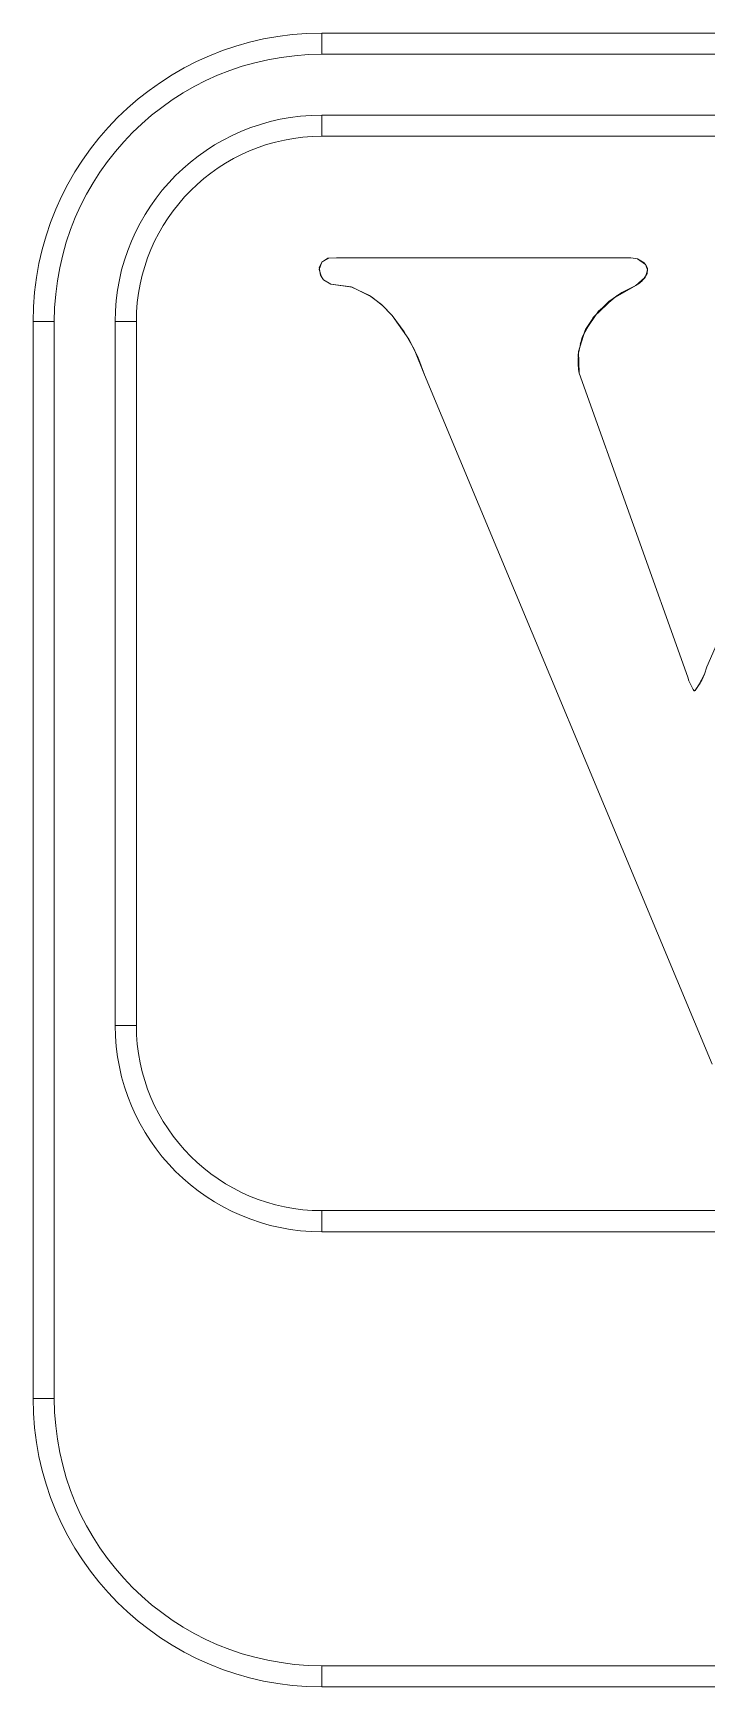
# Model space of a CAD drawing. Header units: millimetres. Extents: x 27602 to 523849, y 322139 to 568360.
# Drawn here: x 164663 to 165278, y 496682 to 498194 of the extents above; entities that cross this region are included whole.
import ezdxf

# ---------------------------------------------------------------- set-up
doc = ezdxf.new("R2010")
doc.units = ezdxf.units.MM

msp = doc.modelspace()

# ---------------------------------------------------------------- linework, layer by layer
at = {"color": 7, "lineweight": 13, "ltscale": 0.000399988}
for p, q in [((164926.6, 498194.1), (164926.6, 498174.7)), ((164926.6, 498194.1), (164926.6, 498174.7)), ((164926.6, 498099.7), (164926.6, 498119.1)), ((164926.6, 498099.7), (164926.6, 498119.1))]:
    msp.add_line(p, q, dxfattribs=at)
at = {"color": 7, "lineweight": 13, "ltscale": 0.03937}
for p, q in [((164926.6, 498194.1), (168029.1, 498194.1)), ((164926.6, 498194.1), (168029.1, 498194.1)), ((164926.6, 498194.1), (168029.1, 498194.1)), ((164926.6, 498174.7), (168029.1, 498174.7)), ((164926.6, 498174.7), (168029.1, 498174.7)), ((168029.1, 498119.1), (164926.6, 498119.1)), ((168029.1, 498119.1), (164926.6, 498119.1)), ((168029.1, 498099.7), (164926.6, 498099.7)), ((168029.1, 498099.7), (164926.6, 498099.7)), ((164662.8, 497930.3), (164662.8, 496945.4)), ((164662.8, 497930.3), (164662.8, 496945.4)), ((164682.2, 497930.3), (164682.2, 496945.4)), ((164682.2, 497930.3), (164682.2, 496945.4)), ((164926.6, 497117.2), (168029.1, 497117.2)), ((164926.6, 497117.2), (168029.1, 497117.2)), ((168029.1, 497117.2), (164926.6, 497117.2)), ((164926.6, 497097.8), (168029.1, 497097.8)), ((164926.6, 497097.8), (168029.1, 497097.8)), ((168029.1, 496701), (164926.6, 496701)), ((168029.1, 496701), (164926.6, 496701)), ((164926.6, 496681.6), (168029.1, 496681.6)), ((164926.6, 496681.6), (168029.1, 496681.6))]:
    msp.add_line(p, q, dxfattribs=at)
at = {"color": 7, "lineweight": 13, "ltscale": 0.005554}
msp.add_line((165208.9, 497988.7), (164940.1, 497988.7), dxfattribs=at)
msp.add_line((165208.9, 497988.7), (164940.1, 497988.7), dxfattribs=at)
msp.add_line((165208.9, 497988.7), (164940.1, 497988.7), dxfattribs=at)
at = {"color": 7, "lineweight": 13, "ltscale": 0.0001311}
for p, q in [((165208.9, 497988.7), (165215.1, 497987.7)), ((165215.1, 497987.7), (165208.9, 497988.7))]:
    msp.add_line(p, q, dxfattribs=at)
at = {"color": 7, "lineweight": 13, "ltscale": 0.000131081}
msp.add_line((165215.1, 497987.7), (165208.9, 497988.7), dxfattribs=at)
at = {"color": 7, "lineweight": 13, "ltscale": 3.51743e-05}
msp.add_line((165224.3, 497978), (165224.3, 497976.3), dxfattribs=at)
at = {"color": 7, "lineweight": 13, "ltscale": 0.000160004}
msp.add_line((164928.3, 497968.5), (164934.9, 497964.6), dxfattribs=at)
msp.add_line((164928.3, 497968.5), (164934.9, 497964.6), dxfattribs=at)
at = {"color": 7, "lineweight": 13, "ltscale": 0.000400003}
for p, q in [((164682.2, 497930.3), (164662.8, 497930.3)), ((164682.2, 497930.3), (164662.8, 497930.3)), ((164757.2, 497930.3), (164737.9, 497930.3)), ((164757.2, 497930.3), (164737.9, 497930.3)), ((164757.2, 497286.6), (164737.9, 497286.6)), ((164757.2, 497286.6), (164737.9, 497286.6)), ((164926.6, 497117.2), (164926.6, 497097.8)), ((164926.6, 497117.2), (164926.6, 497097.8)), ((164662.8, 496945.4), (164682.2, 496945.4)), ((164662.8, 496945.4), (164682.2, 496945.4)), ((164926.6, 496681.6), (164926.6, 496701)), ((164926.6, 496681.6), (164926.6, 496701))]:
    msp.add_line(p, q, dxfattribs=at)
at = {"color": 7, "lineweight": 13, "ltscale": 0.0133}
for p, q in [((164737.9, 497930.3), (164737.9, 497286.6)), ((164737.9, 497930.3), (164737.9, 497286.6)), ((164757.2, 497930.3), (164757.2, 497286.6)), ((164757.2, 497930.3), (164757.2, 497286.6)), ((164757.2, 497286.6), (164757.2, 497930.3))]:
    msp.add_line(p, q, dxfattribs=at)
at = {"color": 7, "lineweight": 13, "ltscale": 0.014112}
msp.add_line((165020.6, 497881.7), (165283.3, 497251.2), dxfattribs=at)
msp.add_line((165020.6, 497881.7), (165283.3, 497251.2), dxfattribs=at)
at = {"color": 7, "lineweight": 13, "ltscale": 0.0061}
for p, q in [((165161.7, 497883.1), (165261, 497605)), ((165261, 497605), (165161.7, 497883.1)), ((165261, 497605), (165161.7, 497883.1))]:
    msp.add_line(p, q, dxfattribs=at)
at = {"color": 7, "lineweight": 13, "ltscale": 0.002969}
msp.add_line((165335.6, 497746.3), (165278.5, 497614.4), dxfattribs=at)
at = {"color": 7, "lineweight": 13, "ltscale": 0.000145269}
msp.add_line((165278.5, 497614.4), (165276.2, 497607.8), dxfattribs=at)
msp.add_line((165278.5, 497614.4), (165276.2, 497607.8), dxfattribs=at)
at = {"color": 7, "lineweight": 13, "ltscale": 7.4347e-05}
for p, q in [((165261, 497605), (165262, 497601.6)), ((165262, 497601.6), (165261, 497605)), ((165262, 497601.6), (165261, 497605))]:
    msp.add_line(p, q, dxfattribs=at)
at = {"color": 7, "lineweight": 13, "ltscale": 0.03937}
for points in [[(164926.5, 497984.5), (164924.2, 497978), (164926.2, 497971.3), (164928.3, 497968.5)], [(164926.5, 497984.5), (164924.3, 497979.7), (164925.4, 497972.8), (164928.3, 497968.5)], [(164940.1, 497988.7), (164932.2, 497988.2), (164926.5, 497984.5)], [(164940.1, 497988.7), (164933.1, 497988.4), (164926.5, 497984.5)], [(164940.1, 497988.7), (164932.2, 497988.2), (164926.5, 497984.5)], [(165213.4, 497963.2), (165218.9, 497967.3), (165222.8, 497972.1), (165224.3, 497977.7), (165222.4, 497982.4), (165215.1, 497987.7)], [(165213.4, 497963.2), (165221.6, 497970.2), (165223.8, 497974.3), (165224.2, 497978.7), (165223, 497981.6), (165221, 497983.9), (165215.1, 497987.7)], [(164934.9, 497964.6), (164953.4, 497962), (164970.1, 497954.2), (164981.1, 497945.8), (164991, 497935.7), (165001.9, 497921), (165011, 497905), (165020.6, 497881.7)], [(164934.9, 497964.6), (164954.4, 497961.7), (164972, 497953), (164982, 497945), (164991, 497935.7), (165006.1, 497914.1), (165014.3, 497898.1), (165020.6, 497881.7)], [(165161.7, 497883.1), (165160.9, 497900.1), (165164.6, 497916.1), (165174.7, 497933.9), (165189, 497948.5), (165200.8, 497956.8), (165213.4, 497963.2)], [(165161.7, 497883.1), (165161.2, 497903), (165166.9, 497921.4), (165179.5, 497939.7), (165196.5, 497954), (165213.4, 497963.2)], [(165213.4, 497963.2), (165192.9, 497951.5), (165175.4, 497934.9), (165167.7, 497923), (165162.6, 497909.7)], [(165276.2, 497607.8), (165272.2, 497599.5), (165268, 497593.4), (165267.4, 497592.8), (165267.1, 497592.7), (165266.8, 497592.7), (165266.6, 497592.8), (165266.2, 497593.3), (165265.2, 497594.9), (165262, 497601.6)], [(165276.2, 497607.8), (165270.9, 497597.4), (165268.8, 497594.4), (165267.6, 497593), (165267.2, 497592.7), (165266.8, 497592.7), (165266.5, 497592.9), (165265.8, 497593.8), (165262, 497601.6)], [(165267.6, 497593), (165268.3, 497593.8), (165273.9, 497602.4), (165276.2, 497607.8)]]:
    msp.add_lwpolyline(points, dxfattribs=at)
for centre, radius, start, end in [((164926.6, 497930.3), 263.8, 90, 180), ((164926.6, 497930.3), 263.8, 90, 180), ((164926.6, 497930.3), 244.4, 90, 180), ((164926.6, 497930.3), 244.4, 90, 180), ((164926.6, 497930.3), 188.8, 90, 180), ((164926.6, 497930.3), 188.8, 90, 180), ((164926.6, 497930.3), 169.4, 90, 180), ((164926.6, 497930.3), 169.4, 90, 180), ((164926.6, 497930.3), 169.4, 90, 180), ((165200.2, 497987.2), 27.3, 298.8124, 323.8717), ((165225.2, 497894.6), 64.5, 178.1671, 190.2984), ((165267, 497593.3), 0.612, 226.6293, 293.1866), ((164926.6, 497286.6), 188.8, 180, 270), ((164926.6, 497286.6), 188.8, 180, 270), ((164926.6, 497286.6), 169.4, 180, 270), ((164926.6, 497286.6), 169.4, 180, 270), ((164926.6, 497286.6), 169.4, 180, 270), ((164926.6, 496945.4), 263.8, 180, 270), ((164926.6, 496945.4), 263.8, 180, 270), ((164926.6, 496945.4), 244.4, 180, 270), ((164926.6, 496945.4), 244.4, 180, 270)]:
    msp.add_arc(centre, radius, start, end, dxfattribs=at)

doc.saveas('drawing.dxf')
